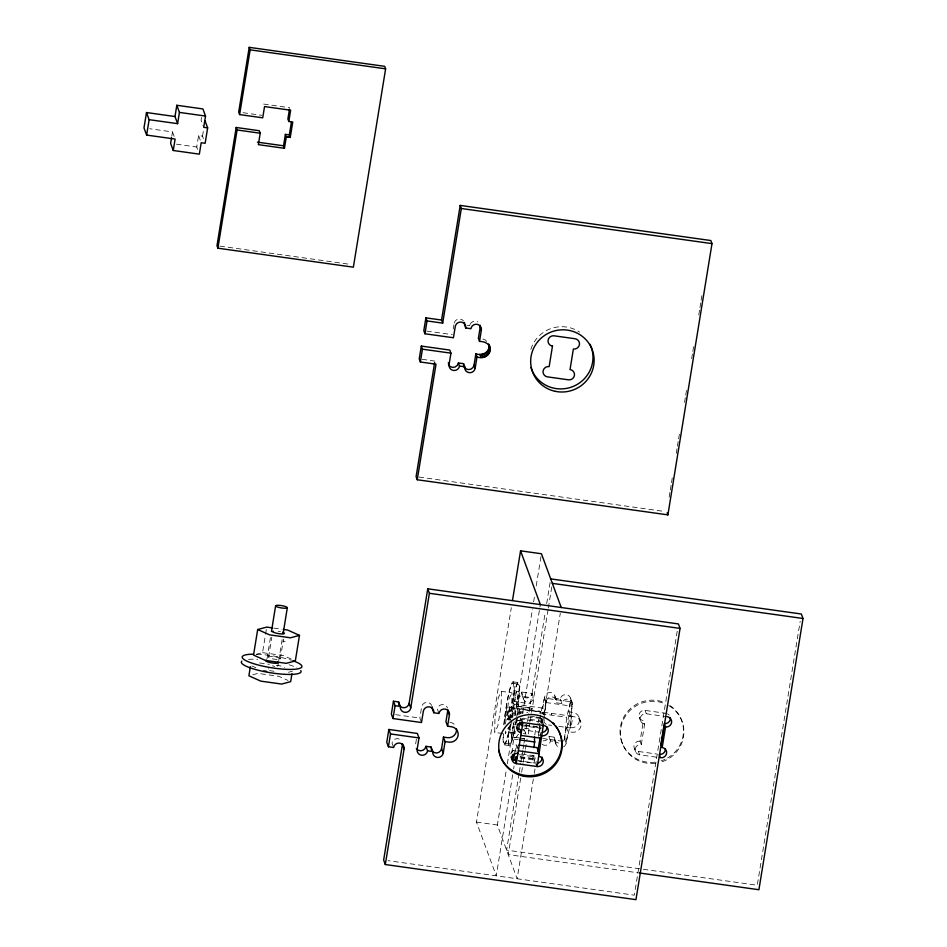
<?xml version="1.0" encoding="UTF-8"?>
<svg xmlns="http://www.w3.org/2000/svg" width="947" height="947" viewBox="0 0 947 947"><rect width="100%" height="100%" fill="white"/><g stroke="black" fill="none" stroke-linecap="round" stroke-linejoin="round"><path stroke-width="0.71" stroke-dasharray="4.74 3.55" d="M502.656 733.511L494.713 732.398L494.961 718.252L498.3 697.714L501.389 691.334L511.984 692.813L511.735 706.959L509.735 719.282M501.389 691.334L501.152 705.479L497.814 726.006L494.713 732.398M505.355 731.048L505.307 733.878L508.397 727.497M505.473 723.982L508.882 699.206L511.984 692.813M520.921 713.92L520.755 711.659L527.728 712.629M540.548 713.801L540.417 711.233L539.577 713.707M540.548 715.032L538.63 733.629L539.459 735.866M543.992 722.561L544.288 719.708M544.43 718.276L546.064 702.544L544.407 698.057L570.402 701.703L572.059 706.19L569.987 726.207L566.27 741.75L543.164 738.506M570.402 701.703L566.697 717.246L564.625 737.263L566.27 741.75M511.853 752.995L513.736 738.246A7.955 0.864 -82 0 1 514.919 725.935M541.66 718.465L539.494 732.209L540.394 734.659M532.818 755.221L532.759 759.814L533.907 755.682L519.974 753.729M521.454 720.987L521.702 719.199L542.595 722.135A5.303 5.173 -20.2 0 1 545.093 723.188M528.438 734.008L529.598 723.307M542.43 723.2L543.542 716.323M519.205 714.677L519.524 708.297L540.37 711.233M533.907 755.682L533.99 763.164L535.836 754.747M171.786 136.214L172.484 131.929L149.697 128.733M197.603 149.389L196.727 147.01L198.586 135.587L202.516 136.143L203.392 138.522M201.545 117.381L201.084 120.186L203.274 126.129M202.516 136.143L203.664 129.135M256.116 654.377L262.556 652.649L265.326 635.615M265.562 634.206L266.486 628.524M267.018 658.745L270.511 637.284M268.581 657.029L271.813 637.153M277.791 666.428L278.489 662.131M278.714 660.698L282.443 637.793M280.276 658.97A5.931 1.172 9.2 0 0 271.765 656.531A5.931 1.172 9.2 0 0 271.244 658.496A5.931 1.172 9.2 0 0 280.276 658.97L283.508 639.095M453.211 329.035L453.897 324.821M416.42 739.169L415.484 744.875A5.303 5.173 -20.2 0 0 415.508 746.638M421.084 721.413L419.852 718.051L421.675 706.805A5.303 5.173 -20.2 0 1 431.796 705.491M512.682 774.705L496.252 875.821L476.471 822.079L511.321 607.702M504.798 720.679L507.308 705.29M511.581 720.963L509.723 732.374L511.404 736.92L525.715 738.968M512.055 718.004L516.304 691.192L532.06 693.5L533.812 699.004L532.214 708.332L516.435 706.154L532.143 708.368M513.487 723.851L511.368 736.849L524.188 738.648M514.825 715.636L518.045 695.785L516.399 691.31M533.339 779.085L517.133 878.757L497.364 825.003L506.373 769.58M507.32 763.756L514.185 721.46M515.132 715.624L532.439 609.17M533.623 601.878L534.818 594.586M536.239 585.838L541.447 553.758M516.778 722.277L517.689 716.654M517.926 715.245L519.56 708.32M514.718 753.256L516.103 744.685L517.453 748.355M519.986 720.845L520.436 718.027M513.629 768.928L514.091 766.04M516.92 748.627L517.37 745.893M522.649 713.399L540.335 604.577M519.051 773.569L506.609 850.122L757.269 885.256L800.168 621.303M519.287 772.125L520.696 763.46M520.933 762.015L522.803 750.462M523.04 749.018L523.75 744.685M523.975 743.241L524.922 737.453M527.503 721.567L528.84 713.351M529.065 711.978L532.06 693.5A5.303 5.173 -20.2 0 1 526.011 697.903A5.303 5.173 -20.2 0 1 521.619 692.044L523.265 696.519A5.303 5.173 -20.2 0 0 527.657 702.39A5.303 5.173 -20.2 0 0 533.717 697.986L548.1 609.477M532.06 693.5L545.271 612.259M546.691 603.547L550.692 578.889M520.696 778.043L508.255 854.608L637.958 872.779M521.631 772.267L523.04 763.602M523.277 762.157L525.159 750.604M525.396 749.16L527.041 739.051M529.823 721.934L531.149 713.73M531.374 712.357L532.048 708.249M548.337 608.033L552.113 584.808M537.896 723.804L539.044 716.772M539.837 726.385L538.441 734.955A5.303 5.173 -20.2 0 0 538.405 736.364M542.797 708.131L514.316 704.142L515.961 708.616L544.454 712.618L542.797 708.131L544.632 696.885A5.303 5.173 -20.2 0 1 550.681 692.482A5.303 5.173 -20.2 0 1 555.072 698.341L556.718 702.828L561.926 703.55A5.303 5.173 -20.2 0 1 567.987 699.146A5.303 5.173 -20.2 0 1 572.367 705.018L570.544 716.275L574.486 716.82A7.955 7.754 -20.2 0 1 581.067 725.615A7.955 7.754 -20.2 0 1 571.976 732.22L568.034 731.664L566.389 727.189L570.331 727.746A7.955 7.754 -20.2 0 0 579.422 721.141A7.955 7.754 -20.2 0 0 572.84 712.345L568.898 711.789L570.721 700.531A5.303 5.173 -20.2 0 0 566.342 694.672A5.303 5.173 -20.2 0 0 560.281 699.075L555.072 698.341M534.274 773.308L534.984 768.976M540.477 735.132L540.926 732.398M543.779 714.878L560.281 613.313M540.323 738.009L541.021 733.724M544.454 712.618L546.277 701.36L544.632 696.885M563.572 740.897A5.303 5.173 -20.2 0 0 564.53 738.613L566.389 727.189M563.607 746.804A5.303 5.173 -20.2 0 0 566.188 743.087L568.034 731.664M669.138 497.199L670.085 491.363M670.322 489.907L671.269 484.071M671.506 482.615L672.453 476.779M676.241 453.447L677.188 447.611M677.425 446.155L678.372 440.319M678.62 438.863L679.567 433.028M684.539 402.404L685.486 396.58M685.723 395.112L686.67 389.288M691.653 358.664L692.6 352.829M692.837 351.373L693.784 345.537M698.768 314.913L699.715 309.077M699.951 307.621L700.898 301.785M701.135 300.329L702.082 294.493M656.342 757.162L639.627 754.83A5.303 5.173 -20.2 0 1 635.248 748.959A5.303 5.173 -20.2 0 1 641.297 744.555L640.065 741.205L643.404 720.667A5.303 5.173 -20.2 0 1 639.012 714.807A5.303 5.173 -20.2 0 1 645.073 710.404L665.954 713.328M641.297 744.555L644.635 724.029L643.404 720.667M677.223 631.223L634.312 895.175L388.021 860.657M540.559 718.371L527.964 716.962M510.433 724.526L509.723 732.374L516.849 733.369M536.227 761.542L535.919 763.187L517.82 760.654M519.986 713.837L520.672 711.694M544.407 698.057L540.701 713.6L566.697 717.246M551.379 714.855L551.734 713.375M526.745 724.431L525.301 733.937M516.34 691.203L514.73 701.573L530.391 703.775M511.51 736.967L513.037 726.586M252.754 674.761L257.915 673.376L278.797 676.3L288.03 680.455M288.492 672.275L292.363 671.234M516.411 706.119L518.045 695.785L533.717 697.986M263.621 104.063L289.723 107.721M243.024 112.693L261.798 115.321M176.426 144.169L196.727 147.01M219.893 246.113L351.006 264.485M467.179 325.235L469.771 325.602A5.303 5.173 -20.2 0 1 469.937 324.916M426.659 331.071L452.299 334.67M422.066 359.304L434.886 361.103M419.012 477.063L665.303 511.581M273.671 628.074L282.028 629.246M283.141 641.119L285.142 641.403M513.085 681.828L518.317 682.562M512.848 683.391L517.962 684.101M262.556 652.649L283.449 655.584L291.356 659.148M644.635 724.029A5.303 5.173 -20.2 0 1 640.243 718.157A5.303 5.173 -20.2 0 1 646.304 713.766L667.197 716.69M546.064 702.544L572.059 706.19M259.596 662.971L269.35 664.332M276.311 665.315L280.49 665.895L284.443 667.671M269.599 670.654L273.979 671.269M509.403 706.947A6.451 0.698 -82 0 1 508.657 716.619A6.451 0.698 -82 0 1 507.462 716.417A6.451 0.698 -82 0 1 509.403 706.947L514.777 707.693A6.451 0.698 -82 0 1 514.245 716.24M509.462 707.48A5.931 0.639 -82 0 1 508.776 716.382A5.931 0.639 -82 0 1 507.687 716.192A5.931 0.639 -82 0 1 509.462 707.48L572.083 716.252A5.931 0.639 -82 0 1 571.396 725.153A5.931 0.639 -82 0 1 570.295 724.964A5.931 0.639 -82 0 1 572.083 716.252M518.376 712.44L523.951 713.221M530.344 716.24L534.522 716.82M535.919 717.021L540.098 717.601M521.833 718.228L541.329 720.963M516.079 720.134L521.785 720.939M507.817 719.223L510.729 719.625M516.553 720.442L519.465 720.856M548.597 724.928L551.628 725.366M558.789 726.361L570.437 727.994M507.616 719.72L511.64 720.276M524.91 724.857L537.434 726.621M516.304 724.419L513.452 724.017L512.978 722.75M524.851 725.615L541.944 728.018M521.383 725.58L540.879 728.302M524.437 728.184L528.71 728.788M519.998 729.486L539.494 732.209M395.633 714.665L419.852 718.051M543.187 740.862A5.303 5.173 -20.2 0 0 548.881 736.423L554.09 737.145A5.303 5.173 -20.2 0 0 559.914 743.016M640.065 741.205A5.303 5.173 -20.2 0 0 634.005 745.597A5.303 5.173 -20.2 0 0 638.396 751.468L656.496 754.001M542.169 744.389A5.303 5.173 -20.2 0 0 550.538 740.897L555.735 741.631A5.303 5.173 -20.2 0 0 559.772 747.432M514.043 739.086L518.222 739.678M504.431 743.312L509.545 744.022A30.257 3.279 -82 0 0 515.132 726.041M504.23 744.863L509.462 745.597A31.831 3.445 -82 0 0 514.979 728.539M512.185 750.509L516.364 751.101M518.992 754.652L534.309 756.795M520.353 756.712L535.671 758.867M519.82 756.89L535.138 759.032M520.223 758.05L532.759 759.814M518.672 761.021L533.99 763.164M476.471 822.079L497.364 825.003M482.863 338.967L485.799 340.245L486.936 343.335M251.902 665.978L255.856 667.753M681.402 719.684L681.816 720.797M645.073 710.404L646.304 713.766M639.296 717.471L640.527 720.833M638.396 751.468L639.627 754.83M634.289 748.26L635.52 751.622M622.132 742.874L622.534 743.999M579.114 717.471L580.76 721.957M570.52 698.093L572.166 702.567M570.721 700.531L572.367 705.018M568.898 711.789L570.544 716.275M560.281 699.075L561.926 703.55M554.871 695.903L556.516 700.378M564.53 738.613L566.188 743.087M554.09 737.145L555.735 741.631M554.291 739.595L555.936 744.07M548.881 736.423L550.538 740.897M542.595 722.135L543.827 725.485M521.821 694.482L523.466 698.969M522.945 722.561L521.702 719.199A5.303 5.173 -20.2 0 0 519.643 719.318M525.183 732.126L526.011 734.363M438.982 713.47L437.325 708.995A5.303 5.173 -20.2 0 1 447.576 708.013M198.586 135.587L201.202 142.725M172.484 131.929L174.674 137.871M393.23 746.39L391.999 743.028A5.303 5.173 -20.2 0 1 401.788 741.087M530.853 349.431A31.831 31.014 -20.2 0 1 533.197 343.749M534.226 341.962A31.831 31.014 -20.2 0 1 576.072 330.053M577.871 331.036A31.831 31.014 -20.2 0 1 579.611 332.125M470.197 324.241A5.303 5.173 -20.2 0 1 477.844 321.921M454.193 323.057A5.303 5.173 -20.2 0 1 463.521 320.891M278.122 631.199A5.931 1.172 9.2 0 1 280.395 631.602M268.617 668.902A5.931 1.172 9.2 0 1 268.285 668.807M518.565 734.28A5.303 5.173 -20.2 0 0 516.588 737.583L514.943 733.108A5.303 5.173 -20.2 0 1 515.523 731.427M523.348 733.333A5.303 5.173 -20.2 0 1 524.662 733.901M523.312 729.616A5.303 5.173 -20.2 0 1 525.455 733.866M668.795 705.622A31.831 31.014 -20.2 0 1 683.651 735.772A31.831 31.014 -20.2 0 1 661.539 761.956M655.454 763.282A31.831 31.014 -20.2 0 1 620.841 728.006A31.831 31.014 -20.2 0 1 665.125 703.787M667.588 713.837A5.303 5.173 -20.2 0 1 669.198 715.08M670.109 705.598A31.831 31.014 -20.2 0 1 666.866 758.381M665.007 759.328A31.831 31.014 -20.2 0 1 661.136 760.843M655.04 762.157A31.831 31.014 -20.2 0 1 620.427 726.882A31.831 31.014 -20.2 0 1 664.711 702.662M546.277 701.36A5.303 5.173 -20.2 0 1 552.338 696.956A5.303 5.173 -20.2 0 1 556.718 702.828M542.477 713.86A5.931 0.639 -82 0 1 543.353 714.594M542.927 718.572A5.931 0.639 -82 0 1 541.944 723.224M541.329 723.307A5.931 0.639 -82 0 1 541.66 718.359M504.041 724.301A30.257 3.279 -82 0 1 512.398 683.568A30.257 3.279 -82 0 1 511.297 717.802M510.019 725.319A30.257 3.279 -82 0 1 503.378 734.138M509.758 719.365A30.257 3.279 -82 0 1 517.737 684.136A30.257 3.279 -82 0 1 516.707 716.571M516.411 718.524A30.257 3.279 -82 0 1 515.464 724.218M509.652 744.022A30.257 3.279 -82 0 1 508.989 726.823M512.836 717.175A6.451 0.698 -82 0 1 514.706 707.717M248.493 659.349A30.257 5.966 9.2 0 1 257.643 659.325M289.084 664.77A30.257 5.966 9.2 0 1 296.885 667.742M272.357 665.871A6.451 1.267 9.2 0 1 274.666 666.416M256.755 654.223A30.257 5.966 9.2 0 1 291.427 660.237M515.582 724.621A5.303 5.173 -20.2 0 1 518.66 719.661M545.602 723.638A5.303 5.173 -20.2 0 1 546.241 724.431M510.705 754.072A5.303 5.173 -20.2 0 1 516.008 749.953M449.884 722.265A7.955 7.754 -20.2 0 1 455.211 725.509M515.298 724.384A7.955 0.864 -82 0 1 516.091 722.668M509.687 719.661A31.831 3.445 -82 0 1 517.962 682.657A31.831 3.445 -82 0 1 517.287 714.665M516.352 720.797A31.831 3.445 -82 0 1 515.677 724.763M509.462 745.597A31.831 3.445 -82 0 1 508.87 727.497M503.828 724.869A31.831 3.445 -82 0 1 512.611 682.029A31.831 3.445 -82 0 1 511.451 718.039M510.457 724.029A31.831 3.445 -82 0 1 503.188 733.688M534.806 735.002A7.955 0.864 -82 0 1 536.369 726.692M568.472 724.751A5.931 0.639 -82 0 0 569.171 715.849A5.931 0.639 -82 0 0 567.383 724.562A5.931 0.639 -82 0 0 568.472 724.751"/><path stroke-width="1.42" d="M448.416 364.583A5.303 5.173 -20.2 0 0 458.384 362.95L463.592 363.684L464.728 366.773A5.303 5.173 -20.2 0 0 469.108 372.645A5.303 5.173 -20.2 0 0 475.169 368.241L474.033 365.14L475.891 353.716C482.023 356.534 490.7 351.692 488.77 344.507M475.891 353.716L477.028 356.818C484.959 360.689 494.026 351.574 488.581 344.057M521.335 722.028L521.383 725.58L522.413 722.135M513.369 754.226L512.954 759.92M536.854 764.726L536.748 765.436M515.855 762.501C518.009 753.267 513.44 756.132 516.269 763.625L537.162 766.549A5.303 5.173 -20.2 0 0 543.211 762.146A5.303 5.173 -20.2 0 0 538.831 756.286M146.501 112.539L149.129 119.677L177.61 123.666L174.994 116.528L146.501 112.539L143.991 127.94L146.619 135.078L175.112 139.067L173.254 150.49L199.344 154.148L201.202 142.725L205.144 143.269L207.653 127.869L205.025 120.743M146.619 135.078L149.129 119.677M171.561 137.646L170.626 143.352L173.254 150.49M174.994 116.528L176.817 105.283L202.907 108.929L205.535 116.067L203.712 127.324L207.653 127.869M177.61 123.666L179.445 112.409L176.817 105.283M286.302 136.877L284.455 148.3L258.353 144.642L260.212 133.219L259.289 130.722L236.194 127.478L216.981 245.699L217.893 248.197L353.373 267.184L385.618 68.835L384.695 66.337L249.215 47.35L238.691 112.089L239.615 114.575L262.71 117.819L264.544 106.561L290.634 110.219L288.811 121.476L292.753 122.021L290.244 137.422L286.302 136.877L285.39 134.379L289.332 134.924L290.244 137.422M217.893 248.197L237.105 129.976L236.194 127.478M239.615 114.575L250.138 49.848L249.215 47.35M284.455 148.3L283.532 145.802L285.39 134.379M289.486 109.13L287.888 118.979L288.811 121.476M289.332 134.924L291.38 122.329M250.375 666.688L248.895 675.791L260.768 681.13L281.65 684.065L290.67 681.651L291.936 673.838M272.286 627.885L266.711 627.103L257.691 629.518L253.536 655.075L265.409 660.414L286.302 663.338L295.322 660.923L299.477 635.378L287.604 630.027L283.425 629.447M271.446 631.554L275.624 605.796M283.141 633.507L287.32 607.737A5.931 1.172 9.2 0 0 278.82 605.299A5.931 1.172 9.2 0 0 278.288 607.264A5.931 1.172 9.2 0 0 287.32 607.737M464.728 366.773L459.52 366.051A5.303 5.173 -20.2 0 1 453.459 370.443A5.303 5.173 -20.2 0 1 449.079 364.583L450.938 353.16L449.789 350.059L421.308 346.069L419.225 358.901L420.361 362.003L436.022 364.193L417.236 479.75L667.895 514.872L711.99 243.628L710.854 240.538L460.195 205.416L441.562 320.039L442.699 323.128L427.038 320.938L425.89 317.837L441.562 320.039M425.89 317.837L423.806 330.669L424.943 333.77L453.435 337.759L455.27 326.502A5.303 5.173 -20.2 0 1 461.319 322.11A5.303 5.173 -20.2 0 1 465.711 327.97L470.919 328.704A5.303 5.173 -20.2 0 1 476.968 324.3A5.303 5.173 -20.2 0 1 481.36 330.16L479.525 341.417C483.716 341.382 488.818 343.051 489.907 347.608M420.361 362.003L422.445 349.171L421.308 346.069M424.943 333.77L427.038 320.938M434.649 362.547L416.1 476.661L417.236 479.75M442.699 323.128L461.331 208.506L460.195 205.416M445.09 741.584L443.232 753.007A5.303 5.173 -20.2 0 1 437.171 757.411A5.303 5.173 -20.2 0 1 432.791 751.551L427.582 750.817A5.303 5.173 -20.2 0 1 421.522 755.221A5.303 5.173 -20.2 0 1 417.142 749.361L419 737.938L417.343 733.452L388.862 729.462L386.767 742.294L388.424 746.769L393.644 747.503A5.303 5.173 -20.2 0 1 399.693 743.099A5.303 5.173 -20.2 0 1 404.085 748.97L385.299 864.528L635.958 899.65L680.053 628.406L678.407 623.931L427.748 588.809L409.116 703.432L410.761 707.906A5.303 5.173 -20.2 0 1 404.7 712.31A5.303 5.173 -20.2 0 1 400.321 706.438L398.663 701.964L393.443 701.23L391.36 714.062L393.005 718.536L421.498 722.537L423.333 711.28A5.303 5.173 -20.2 0 1 429.382 706.876A5.303 5.173 -20.2 0 1 433.773 712.748L438.982 713.47A5.303 5.173 -20.2 0 1 445.031 709.066A5.303 5.173 -20.2 0 1 449.423 714.938L447.588 726.195L451.53 726.74A7.955 7.754 -20.2 0 1 458.111 735.535A7.955 7.754 -20.2 0 1 449.032 742.14L445.09 741.584L443.445 737.109L447.386 737.666A7.955 7.754 -20.2 0 0 456.513 728.941M388.424 746.769L390.507 733.937L388.862 729.462M393.005 718.536L395.1 705.704L393.443 701.23M402.499 743.786A5.303 5.173 -20.2 0 1 402.439 744.484L383.653 860.054L385.299 864.528M410.761 707.906L429.393 593.284L427.748 588.809M480.2 325.306A5.303 5.173 -20.2 0 1 480.224 327.07L478.389 338.316L479.525 341.417M475.169 368.241L477.028 356.818M443.232 753.007L441.586 748.532L443.445 737.109M447.836 709.753A5.303 5.173 -20.2 0 1 447.777 710.451L445.942 721.709L447.588 726.195M512.505 600.41L520.566 550.834L541.447 553.758L561.228 607.512M514.718 753.256L513.333 759.956M518.613 729.285L519.749 722.253M542.158 735.76A5.303 5.173 -20.2 0 0 548.218 731.356A5.303 5.173 -20.2 0 0 543.827 725.485L522.945 722.561L516.269 763.625A5.303 5.173 -20.2 0 1 511.877 757.766A5.303 5.173 -20.2 0 1 517.938 753.362M534.013 747.728L534.629 741.17A7.955 0.864 -82 0 1 534.605 737.026M537.813 751.563L540.039 737.867M664.072 724.964L660.947 744.129L662.19 747.491A5.303 5.173 -20.2 0 1 666.57 753.35A5.303 5.173 -20.2 0 1 660.521 757.754L659.278 754.392A5.303 5.173 -20.2 0 0 665.374 748.639M662.19 747.491L665.528 726.953L664.285 723.591A5.303 5.173 -20.2 0 0 670.334 717.506M550.692 578.889L801.351 614.011L803.009 618.486L758.914 889.73L639.414 872.98M543.306 725.059L543.116 726.018M512.516 755.256L511.865 756.89M299.477 635.378L290.457 637.793L269.564 634.857L257.691 629.518M250.138 49.848L385.618 68.835M179.445 112.409L205.535 116.067M286.254 136.735L290.196 137.279M237.105 129.976L260.212 133.219M257.442 142.145L283.532 145.802M461.331 208.506L711.99 243.628M422.445 349.171L450.938 353.16M552.338 583.364L803.009 618.486M429.393 593.284L680.053 628.406M263.846 670.926L266.628 671.316M395.1 705.704L400.321 706.438A5.303 5.173 -20.2 0 0 409.116 703.432M517.938 723.887L520.732 724.277M520.862 735.393L541.743 738.317M519.619 739.867L534.937 742.01M518.897 745.076L536.996 747.609L539.245 753.717L518.352 750.793M390.507 733.937L419 737.938M416.325 748.58A5.303 5.173 -20.2 0 0 425.937 746.343L431.145 747.065L432.791 751.551M667.138 512.812L667.895 514.872M488.96 345.548L490.096 348.65M489.007 346.614L490.155 349.703M488.912 347.667L490.049 350.769M488.498 349.218L489.635 352.308M480.224 327.07L481.36 330.16M487.764 350.65L488.901 353.74M486.758 351.905L487.894 355.007M485.515 352.947L486.651 356.048M484.083 353.716L485.219 356.818M482.52 354.19L483.668 357.291M481.455 354.332L482.591 357.433M479.833 354.273L480.969 357.362M465.711 327.97L464.575 324.88A5.303 5.173 -20.2 0 0 464.598 323.46M458.384 362.95L459.52 366.051M520.566 550.834L540.335 604.577M448.322 362.523L449.079 364.583M543.424 724.372L537.162 766.549L536.333 764.312M447.777 710.451L449.423 714.938M433.773 712.748L432.128 708.261A5.303 5.173 -20.2 0 0 432.152 706.853M425.937 746.343L427.582 750.817M402.439 744.484L404.085 748.97M590.099 344.353A31.831 31.014 -20.2 0 1 572.592 386.672A31.831 31.014 -20.2 0 1 530.947 367.495M464.373 322.43A5.303 5.173 -20.2 0 1 464.468 322.773M474.033 365.14A5.303 5.173 -20.2 0 1 464.421 367.377M464.231 367.081A5.303 5.173 -20.2 0 1 463.557 365.092M463.545 364.027A5.303 5.173 -20.2 0 1 463.592 363.684M282.668 632.241A5.931 1.172 9.2 0 1 282.052 633.945A5.931 1.172 9.2 0 1 273.363 632.17M273.21 632.075A5.931 1.172 9.2 0 1 273.138 631.164M667.197 716.69A5.303 5.173 -20.2 0 1 671.577 722.549A5.303 5.173 -20.2 0 1 665.528 726.953M540.287 741.88A5.303 5.173 -20.2 0 1 540.086 739.441M300.779 670.571A30.257 5.966 9.2 0 1 270.641 672.772A30.257 5.966 9.2 0 1 241.84 661.136M292.872 660.722A30.257 5.966 9.2 0 1 292.505 669.399A30.257 5.966 9.2 0 1 249.404 662.213A30.257 5.966 9.2 0 1 253.536 654.176M277.909 662.071A6.451 1.267 9.2 0 1 271.718 662.9A6.451 1.267 9.2 0 1 266.498 660.177M399.717 705.941A5.303 5.173 -20.2 0 1 399.149 705.053M398.77 704.071A5.303 5.173 -20.2 0 1 398.663 701.964M515.038 760.263A5.303 5.173 -20.2 0 1 510.93 757.067M516.588 727.45A5.303 5.173 -20.2 0 0 520.033 729.462L521.276 732.824A5.303 5.173 -20.2 0 1 516.884 726.965A5.303 5.173 -20.2 0 1 522.945 722.561M555.747 725.887A31.831 31.014 -20.2 0 1 542.347 773.024A31.831 31.014 -20.2 0 1 498.773 750.296M553.095 722.798A31.831 31.014 -20.2 0 1 554.469 724.301M547.046 726.976A5.303 5.173 -20.2 0 1 542.311 732.41M541.968 757.103A5.303 5.173 -20.2 0 1 537.304 763.211M441.586 748.532A5.303 5.173 -20.2 0 1 432.424 751.326M431.785 750.474A5.303 5.173 -20.2 0 1 431.347 749.515M431.11 748.485A5.303 5.173 -20.2 0 1 431.145 747.065M552.48 346.081L549.153 366.607A5.303 5.173 -20.2 0 0 543.093 371.011A5.303 5.173 -20.2 0 0 547.484 376.87L568.366 379.806A5.303 5.173 -20.2 0 0 574.427 375.403A5.303 5.173 -20.2 0 0 570.035 369.543L573.373 349.005A5.303 5.173 -20.2 0 0 579.434 344.601A5.303 5.173 -20.2 0 0 575.042 338.742L554.149 335.818A5.303 5.173 -20.2 0 0 548.1 340.21A5.303 5.173 -20.2 0 0 552.48 346.081M555.356 391.348A31.831 31.014 -20.2 0 0 592.715 351.219A31.831 31.014 -20.2 0 0 539.127 340.139A31.831 31.014 -20.2 0 0 555.356 391.348M523.419 776.126A31.831 31.014 -20.2 0 0 560.778 735.997A31.831 31.014 -20.2 0 0 507.19 724.917A31.831 31.014 -20.2 0 0 523.419 776.126"/></g></svg>
